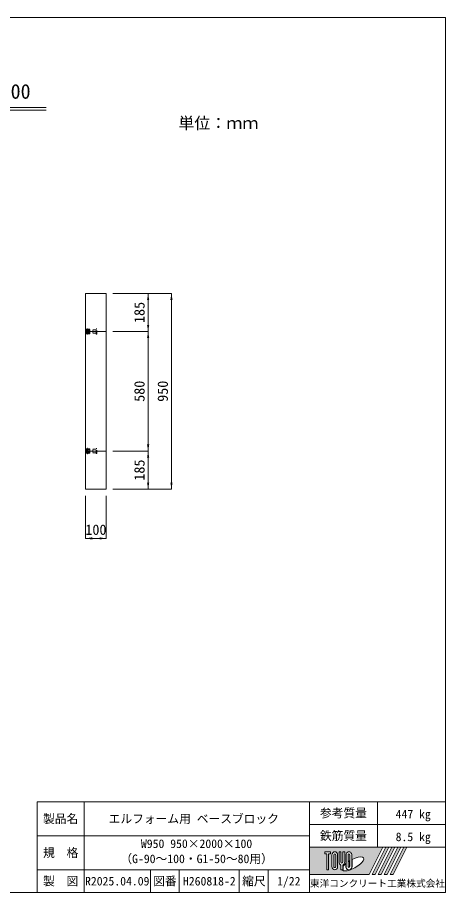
# Model space of a CAD drawing. Units: millimetres at full size. Extents: x 48 to 43288, y -58809 to -8936.
# Drawn here: x 11548 to 13624, y -35691 to -31445 of the extents above; entities that cross this region are included whole.
import ezdxf
from ezdxf.enums import TextEntityAlignment as Align

# ---------------------------------------------------------------- set-up
doc = ezdxf.new("R2010")
doc.units = ezdxf.units.MM
doc.header["$LTSCALE"] = 75
doc.linetypes.add('USER3', pattern=[0.405, 0.225, -0.18])
for name, color, linetype, lineweight in [('_0-0_', 7, 'Continuous', 9), ('寸法線', 7, 'Continuous', 9), ('本体', 7, 'Continuous', 9), ('枠', 5, 'Continuous', 5), ('補助線', 8, 'Continuous', 13), ('ｲﾝｻｰﾄ', 3, 'USER3', 5)]:
    doc.layers.add(name, color=color, linetype=linetype, lineweight=lineweight)
doc.styles.add('ＭＳ ゴシック', font='')
doc.styles.get('ＭＳ ゴシック').set_extended_font_data('MS Gothic')

# ---------------------------------------------------------------- blocks, each defined once
blk = doc.blocks.new('filled_arrow')
at = {"color": 0, "linetype": 'Continuous', "lineweight": -2}
blk.add_solid([(7.5, 1.25), (0, 0), (7.5, -1.25)], dxfattribs=at)

msp = doc.modelspace()

# ---------------------------------------------------------------- hatches: boundary and pattern name
at = {"layer": '枠'}
h = msp.add_hatch(color=7, dxfattribs=at)
h.paths.add_polyline_path([(12963.52, -35470.69), (12963.52, -35602.69), (13253.92, -35602.69), (13319.92, -35470.69)])
edge = h.paths.add_edge_path(flags=16)
edge.add_ellipse((13174.37, -35551.95), major_axis=(51.71744, 28.94828), ratio=0.3471473417839755, start_angle=-144.31121551619935, end_angle=72.18990366955182, ccw=False)
edge.add_ellipse((13155.22, -35564.45), major_axis=(-0, 17.6), ratio=0.8463541477272727, start_angle=-160.70345668548774, end_angle=-90.0000000000355)
edge.add_line((13170.11, -35564.45), (13170.11, -35530.9))
edge = h.paths.add_edge_path(flags=16)
edge.add_ellipse((13155.22, -35508.94), major_axis=(-0, 16.24615), ratio=0.8463541586519492, start_angle=-89.99999999998931, end_angle=90.00000000001114, ccw=False)
edge.add_line((13168.97, -35508.94), (13168.97, -35564.45))
edge.add_ellipse((13155.22, -35564.45), major_axis=(0, 16.24615), ratio=0.8463541586519492, start_angle=90.00000000001296, end_angle=-89.99999999998693, ccw=False)
edge.add_line((13141.47, -35564.45), (13141.47, -35508.94))
edge = h.paths.add_edge_path(flags=16)
edge.add_line((13159.8, -35508.94), (13159.8, -35564.45))
edge.add_ellipse((13155.22, -35564.45), major_axis=(-0, 5.41538), ratio=0.8463540450032638, start_angle=89.99999999996146, end_angle=-90.00000000003905, ccw=False)
edge.add_line((13150.63, -35564.45), (13150.63, -35508.94))
edge.add_ellipse((13155.22, -35508.94), major_axis=(-0, 5.41538), ratio=0.8463540450032638, start_angle=-90.00000000009578, end_angle=89.99999999990376, ccw=False)
edge = h.paths.add_edge_path(flags=16)
edge.add_line((13158.66, -35537.31), (13158.66, -35564.45))
edge.add_ellipse((13155.22, -35564.45), major_axis=(0, 4.06154), ratio=0.8463542628432875, start_angle=90.00000000015393, end_angle=-89.99999999984641, ccw=False)
edge.add_line((13151.78, -35564.45), (13151.78, -35541.75))
edge.add_ellipse((13174.37, -35551.95), major_axis=(51.71744, 28.94828), ratio=0.34714734178397555, start_angle=107.79174141113131, end_angle=126.4713182157434, ccw=False)
edge = h.paths.add_edge_path(flags=16)
edge.add_line((13134.59, -35492.69), (13134.59, -35542.45))
edge.add_ellipse((13120.84, -35542.45), major_axis=(0, 16.24615), ratio=0.8463541586519492, start_angle=-163.34116664068392, end_angle=-89.99999999999886, ccw=False)
edge.add_line((13125.43, -35557.76), (13125.43, -35580.69))
edge.add_line((13125.43, -35580.69), (13116.26, -35580.69))
edge.add_line((13116.26, -35580.69), (13116.26, -35557.76))
edge.add_ellipse((13120.84, -35542.45), major_axis=(-0, 16.24615), ratio=0.8463541586519492, start_angle=89.9999999999983, end_angle=163.3411666406839, ccw=False)
edge.add_line((13107.09, -35542.45), (13107.09, -35492.69))
edge.add_line((13107.09, -35492.69), (13116.26, -35492.69))
edge.add_line((13116.26, -35492.69), (13116.26, -35542.45))
edge.add_ellipse((13120.84, -35542.45), major_axis=(0, 5.41538), ratio=0.8463540450032638, start_angle=90.00000000001921, end_angle=-89.9999999999812)
edge.add_line((13125.43, -35542.45), (13125.43, -35492.69))
edge.add_line((13125.43, -35492.69), (13134.59, -35492.69))
edge = h.paths.add_edge_path(flags=16)
edge.add_line((13140.32, -35550.44), (13140.32, -35564.45))
edge.add_ellipse((13155.22, -35564.45), major_axis=(0, 17.6), ratio=0.8463541477272727, start_angle=90.00000000000587, end_angle=-171.54427023795904)
edge.add_ellipse((13174.37, -35551.95), major_axis=(51.71744, 28.94828), ratio=0.34714734178397555, start_angle=-178.6495357001653, end_angle=-148.29244166440827, ccw=False)
edge.add_line((13123.45, -35582.05), (13126.57, -35582.05))
edge.add_line((13126.57, -35582.05), (13126.57, -35564.89))
edge.add_ellipse((13174.37, -35551.95), major_axis=(51.71744, 28.94828), ratio=0.3471473417839755, start_angle=148.21912000477852, end_angle=165.90812145711823, ccw=False)
edge = h.paths.add_edge_path(flags=16)
edge.add_ellipse((13086.47, -35508.94), major_axis=(0, 16.24615), ratio=0.8463541586519492, start_angle=-89.99999999995623, end_angle=90.0000000000432, ccw=False)
edge.add_line((13100.22, -35508.94), (13100.22, -35564.45))
edge.add_ellipse((13086.47, -35564.45), major_axis=(-0, 16.24615), ratio=0.8463541586519492, start_angle=89.9999999999743, end_angle=-90.00000000002598, ccw=False)
edge.add_line((13072.72, -35564.45), (13072.72, -35508.94))
edge = h.paths.add_edge_path(flags=16)
edge.add_line((13091.05, -35508.94), (13091.05, -35564.45))
edge.add_ellipse((13086.47, -35564.45), major_axis=(0, 5.41538), ratio=0.8463540450032638, start_angle=90.0000000000386, end_angle=-89.99999999996095, ccw=False)
edge.add_line((13081.88, -35564.45), (13081.88, -35508.94))
edge.add_ellipse((13086.47, -35508.94), major_axis=(-0, 5.41538), ratio=0.8463540450032638, start_angle=-90.00000000009578, end_angle=89.99999999990376, ccw=False)
h.paths.add_polyline_path([(13065.84, -35492.69), (13065.84, -35503.52), (13056.68, -35503.52), (13056.68, -35580.69), (13047.51, -35580.69), (13047.51, -35503.52), (13038.34, -35503.52), (13038.34, -35492.69)], flags=16)
for points in [[(13268.44, -35602.69), (13282.96, -35602.69), (13348.96, -35470.69), (13334.44, -35470.69)], [(13378, -35470.69), (13363.48, -35470.69), (13297.48, -35602.69), (13312, -35602.69)], [(13407.04, -35470.69), (13392.52, -35470.69), (13326.52, -35602.69), (13341.04, -35602.69)], [(13436.08, -35470.69), (13421.56, -35470.69), (13355.56, -35602.69), (13370.08, -35602.69)]]:
    msp.add_hatch(color=7, dxfattribs=at).paths.add_polyline_path(points)

# ---------------------------------------------------------------- linework, layer by layer
at = {"layer": '_0-0_'}
for p, q in [((9384.76, -31881.72), (11687.2, -31881.72)), ((9384.61, -31893.61), (11687.2, -31893.61))]:
    msp.add_line(p, q, dxfattribs=at)
at = {"layer": '寸法線'}
for p, q in [((12009.84, -32783.4), (12294.27, -32783.4)), ((12009.84, -32783.4), (12181.16, -32783.4)), ((12181.16, -32968.4), (12181.16, -32783.4)), ((12294.27, -33733.4), (12294.27, -32783.4)), ((12009.84, -32968.4), (12181.16, -32968.4)), ((12009.84, -32968.4), (12181.16, -32968.4)), ((12181.16, -33548.4), (12181.16, -32968.4)), ((12009.84, -33548.4), (12181.16, -33548.4)), ((12009.84, -33548.4), (12181.16, -33548.4)), ((12181.16, -33733.4), (12181.16, -33548.4)), ((12009.84, -33733.4), (12294.27, -33733.4)), ((12009.84, -33733.4), (12181.16, -33733.4)), ((11877.84, -33765.4), (11877.84, -33972.48)), ((11977.84, -33765.4), (11977.84, -33972.48)), ((11877.84, -33972.48), (11977.84, -33972.48))]:
    msp.add_line(p, q, dxfattribs=at)
at = {"layer": '本体'}
for p, q in [((11877.84, -32783.4), (11977.84, -32783.4)), ((11877.84, -32783.4), (11877.84, -33733.4)), ((11977.84, -32783.4), (11977.84, -33733.4)), ((11877.84, -33733.4), (11977.84, -33733.4))]:
    msp.add_line(p, q, dxfattribs=at)
at = {"layer": '枠', "lineweight": 20}
for p, q in [((7463.52, -31444.69), (13623.52, -31444.69)), ((13623.52, -35690.69), (13623.52, -31444.69)), ((13623.52, -35250.69), (11643.52, -35250.69)), ((11643.52, -35690.69), (11643.52, -35250.69)), ((11870.07, -35690.69), (11870.07, -35250.69)), ((12963.52, -35690.69), (12963.52, -35250.69)), ((13293.52, -35470.69), (13293.52, -35250.69)), ((13623.52, -35360.69), (12963.52, -35360.69)), ((12963.52, -35415.69), (11643.52, -35415.69)), ((13623.52, -35470.69), (12963.52, -35470.69)), ((12963.52, -35580.69), (11643.52, -35580.69)), ((12192.42, -35690.69), (12192.42, -35580.69)), ((12332.42, -35690.69), (12332.42, -35580.69)), ((12623.48, -35690.69), (12623.48, -35580.69)), ((12763.48, -35690.69), (12763.48, -35580.69)), ((7463.52, -35690.69), (13623.52, -35690.69))]:
    msp.add_line(p, q, dxfattribs=at)
at = {"layer": '枠'}
for p, q in [((12963.52, -35470.69), (13319.92, -35470.69)), ((12963.52, -35470.69), (12963.52, -35602.69)), ((13038.34, -35492.69), (13038.34, -35503.52)), ((13038.34, -35492.69), (13065.84, -35492.69)), ((13065.84, -35492.69), (13065.84, -35503.52)), ((13107.09, -35492.69), (13116.26, -35492.69)), ((13107.09, -35542.45), (13107.09, -35492.69)), ((13116.26, -35492.69), (13116.26, -35542.45)), ((13125.43, -35492.69), (13134.59, -35492.69)), ((13125.43, -35542.45), (13125.43, -35492.69)), ((13134.59, -35492.69), (13134.59, -35542.45)), ((13319.92, -35470.69), (13253.92, -35602.69)), ((13334.44, -35470.69), (13268.44, -35602.69)), ((13348.96, -35470.69), (13282.96, -35602.69)), ((13363.48, -35470.69), (13297.48, -35602.69)), ((13378, -35470.69), (13312, -35602.69)), ((13392.52, -35470.69), (13326.52, -35602.69)), ((13334.44, -35470.69), (13348.96, -35470.69)), ((13407.04, -35470.69), (13341.04, -35602.69)), ((13421.56, -35470.69), (13355.56, -35602.69)), ((13363.48, -35470.69), (13378, -35470.69)), ((13436.08, -35470.69), (13370.08, -35602.69)), ((13392.52, -35470.69), (13407.04, -35470.69)), ((13421.56, -35470.69), (13436.08, -35470.69)), ((13047.51, -35503.52), (13038.34, -35503.52)), ((13047.51, -35503.52), (13047.51, -35580.69)), ((13056.68, -35503.52), (13056.68, -35580.69)), ((13065.84, -35503.52), (13056.68, -35503.52)), ((13072.72, -35508.94), (13072.72, -35564.45)), ((13081.88, -35564.45), (13081.88, -35508.94)), ((13091.05, -35508.94), (13091.05, -35564.45)), ((13100.22, -35564.45), (13100.22, -35508.94)), ((13141.47, -35508.94), (13141.47, -35564.45)), ((13150.63, -35564.45), (13150.63, -35508.94)), ((13158.66, -35537.31), (13158.66, -35564.45)), ((13159.8, -35508.94), (13159.8, -35564.45)), ((13168.97, -35564.45), (13168.97, -35508.94)), ((13170.11, -35564.45), (13170.11, -35530.9)), ((13056.68, -35580.69), (13047.51, -35580.69)), ((13116.26, -35557.76), (13116.26, -35580.69)), ((13125.43, -35580.69), (13116.26, -35580.69)), ((13125.43, -35557.76), (13125.43, -35580.69)), ((13126.57, -35564.89), (13126.57, -35582.05)), ((13140.32, -35550.44), (13140.32, -35564.45)), ((13151.78, -35564.45), (13151.78, -35541.75)), ((12963.52, -35602.69), (13253.92, -35602.69)), ((13123.45, -35582.05), (13126.57, -35582.05)), ((13268.44, -35602.69), (13282.96, -35602.69)), ((13297.48, -35602.69), (13312, -35602.69)), ((13326.52, -35602.69), (13341.04, -35602.69)), ((13355.56, -35602.69), (13370.08, -35602.69))]:
    msp.add_line(p, q, dxfattribs=at)
for centre, major_axis, ratio, start_param, end_param in [((13086.47, -35508.94), (0, 16.24615), 0.846354, 4.712388980385336, 7.8539816339751205), ((13155.22, -35508.94), (-0, 16.24615), 0.846354, 4.712388980384847, 7.853981633974647), ((13086.47, -35508.94), (-0, 5.41538), 0.846354, 4.712388980383275, 7.853981633973062), ((13155.22, -35508.94), (-0, 5.41538), 0.846354, 4.712388980383275, 7.853981633973062), ((13174.37, -35551.95), (51.71744, 28.94828), 0.347147, 1.6817405097969882, 1.8219833196615334), ((13174.37, -35551.95), (51.71744, 28.94828), 0.347147, 4.262185332381589, 7.742916281338565), ((13086.47, -35564.45), (-0, 16.24615), 0.846354, 1.5707963267945175, 4.712388980384306), ((13086.47, -35564.45), (0, 5.41538), 0.846354, 1.5707963267954668, 4.712388980385267), ((13120.84, -35542.45), (-0, 16.24615), 0.846354, 1.5707963267948708, 2.801755744135003), ((13120.84, -35542.45), (0, 5.41538), 0.846354, 1.5707963267951803, 4.712388980384968), ((13120.84, -35542.45), (0, 16.24615), 0.846354, 3.481429563044583, 4.7123889803847065), ((13174.37, -35551.95), (51.71744, 28.94828), 0.347147, 2.0815196641224314, 2.5155126073167438), ((13155.22, -35564.45), (0, 17.6), 0.846354, 1.5707963267949832, 3.315467866329176), ((13155.22, -35564.45), (0, 16.24615), 0.846354, 1.570796326795088, 4.712388980384883), ((13155.22, -35564.45), (-0, 5.41538), 0.846354, 1.5707963267943275, 4.712388980384113), ((13155.22, -35564.45), (0, 4.06154), 0.846354, 1.5707963267971712, 4.71238898038696), ((13155.22, -35564.45), (-0, 17.6), 0.846354, 3.5338438000143473, 4.712388980384166), ((13174.37, -35551.95), (51.71744, 28.94828), 0.347147, 3.209397509057166, 4.20044506328548)]:
    msp.add_ellipse(centre, major_axis=major_axis, ratio=ratio, start_param=start_param, end_param=end_param, dxfattribs=at)
at = {"layer": '補助線'}
for p, q in [((11977.84, -32968.4), (11877.84, -32968.4)), ((11877.84, -32968.4), (11932.84, -32968.4)), ((11977.84, -33548.4), (11877.84, -33548.4)), ((11877.84, -33548.4), (11932.84, -33548.4))]:
    msp.add_line(p, q, dxfattribs=at)
at = {"layer": 'ｲﾝｻｰﾄ'}
for p, q in [((11877.84, -32957.65), (11887.09, -32956.4)), ((11877.84, -32979.14), (11877.84, -32957.65)), ((11877.84, -32979.14), (11887.09, -32980.4)), ((11882.84, -32976.65), (11882.84, -32960.15)), ((11882.84, -32960.15), (11928.84, -32960.15)), ((11882.84, -32963.15), (11912.84, -32963.15)), ((11882.84, -32973.65), (11912.84, -32973.65)), ((11882.84, -32976.65), (11928.84, -32976.65)), ((11887.09, -32981.64), (11887.09, -32955.15)), ((11887.09, -32955.15), (11888.59, -32955.15)), ((11887.09, -32981.64), (11888.59, -32981.64)), ((11888.59, -32981.64), (11888.59, -32955.15)), ((11897.84, -32957.65), (11888.59, -32956.4)), ((11897.84, -32979.14), (11888.59, -32980.4)), ((11897.84, -32979.14), (11897.84, -32957.65)), ((11912.84, -32973.65), (11912.84, -32963.15)), ((11928.84, -32955.64), (11932.84, -32955.64)), ((11928.84, -32981.15), (11928.84, -32955.64)), ((11928.84, -32981.15), (11932.84, -32981.15)), ((11932.84, -32981.15), (11932.84, -32955.64)), ((11877.84, -33537.65), (11887.09, -33536.4)), ((11877.84, -33559.14), (11877.84, -33537.65)), ((11882.84, -33556.65), (11882.84, -33540.15)), ((11882.84, -33540.15), (11928.84, -33540.15)), ((11882.84, -33543.15), (11912.84, -33543.15)), ((11887.09, -33561.64), (11887.09, -33535.15)), ((11887.09, -33535.15), (11888.59, -33535.15)), ((11888.59, -33561.64), (11888.59, -33535.15)), ((11897.84, -33537.65), (11888.59, -33536.4)), ((11897.84, -33559.14), (11897.84, -33537.65)), ((11912.84, -33553.65), (11912.84, -33543.15)), ((11928.84, -33535.64), (11932.84, -33535.64)), ((11928.84, -33561.15), (11928.84, -33535.64)), ((11932.84, -33561.15), (11932.84, -33535.64)), ((11877.84, -33559.14), (11887.09, -33560.4)), ((11882.84, -33553.65), (11912.84, -33553.65)), ((11882.84, -33556.65), (11928.84, -33556.65)), ((11887.09, -33561.64), (11888.59, -33561.64)), ((11897.84, -33559.14), (11888.59, -33560.4)), ((11928.84, -33561.15), (11932.84, -33561.15))]:
    msp.add_line(p, q, dxfattribs=at)

# ---------------------------------------------------------------- block references
at = {"layer": '寸法線', "xscale": 4.27, "yscale": 4.27}
for p, rotation in [((12181.16, -32783.4), 270), ((12294.27, -32783.4), 270), ((12181.16, -32968.4), 90), ((12181.16, -32968.4), 270), ((12181.16, -33548.4), 90), ((12181.16, -33548.4), 270), ((12181.16, -33733.4), 90), ((12294.27, -33733.4), 90), ((11977.84, -33972.48), 180)]:
    msp.add_blockref('filled_arrow', p, dxfattribs=dict(at, rotation=rotation))
msp.add_blockref('filled_arrow', (11877.84, -33972.48), dxfattribs=at)

# ---------------------------------------------------------------- texts
at = {"layer": '_0-0_', "style": 'ＭＳ ゴシック'}
for s, height, p in [('エルフォーム用 ベースブロック 950×2000×100', 71.21, (10543.52, -31860.3)), ('単位：ｍｍ', 56.96, (12521.94, -32002.55))]:
    msp.add_text(s, height=height, dxfattribs=at).set_placement(p, align=Align.BOTTOM_CENTER)
msp.add_text('H260818-2', height=41.77, dxfattribs=at).set_placement((12477.95, -35635.69), align=Align.MIDDLE_CENTER)
at = {"layer": '寸法線', "style": 'ＭＳ ゴシック'}
for s, p in [('185', (12138.76, -32875.9)), ('580', (12138.76, -33258.4)), ('950', (12251.87, -33258.4)), ('185', (12138.76, -33640.9))]:
    msp.add_text(s, height=50.13, rotation=90, dxfattribs=at).set_placement(p, align=Align.MIDDLE_CENTER)
msp.add_text('100', height=50.13, dxfattribs=at).set_placement((11927.84, -33930.1), align=Align.MIDDLE_CENTER)
at = {"layer": '枠', "color": 7, "style": 'ＭＳ ゴシック'}
for s, height, p in [('参考質量', 41.77, (13128.52, -35305.69)), ('製品名', 41.77, (11756.8, -35333.19)), ('エルフォーム用 ベースブロック ', 41.77, (12416.8, -35333.19)), ('447 kg', 41.77, (13466.94, -35310.64)), ('鉄筋質量', 41.77, (13128.52, -35415.69)), ('8.5 kg', 41.77, (13466.94, -35420.64)), ('規\u3000格', 41.77, (11756.8, -35498.19)), ('製  図', 41.77, (11756.8, -35635.69)), ('R2025.04.09', 41.77, (12031.25, -35635.69)), ('図番', 41.77, (12262.42, -35635.69)), ('縮尺', 41.77, (12694.09, -35635.69)), ('1/22', 41.77, (12863.46, -35635.69)), ('東洋コンクリート工業株式会社', 33.42, (13293.52, -35646.69))]:
    msp.add_text(s, height=height, dxfattribs=at).set_placement(p, align=Align.MIDDLE_CENTER)
for s, p in [('W950 950×2000×100', (12146.14, -35433.04)), ('（G-90～100・G1-50～80用）', (12046.43, -35506.37))]:
    msp.add_text(s, height=41.77, dxfattribs=at).set_placement(p, align=Align.TOP_LEFT)

doc.saveas('drawing.dxf')
